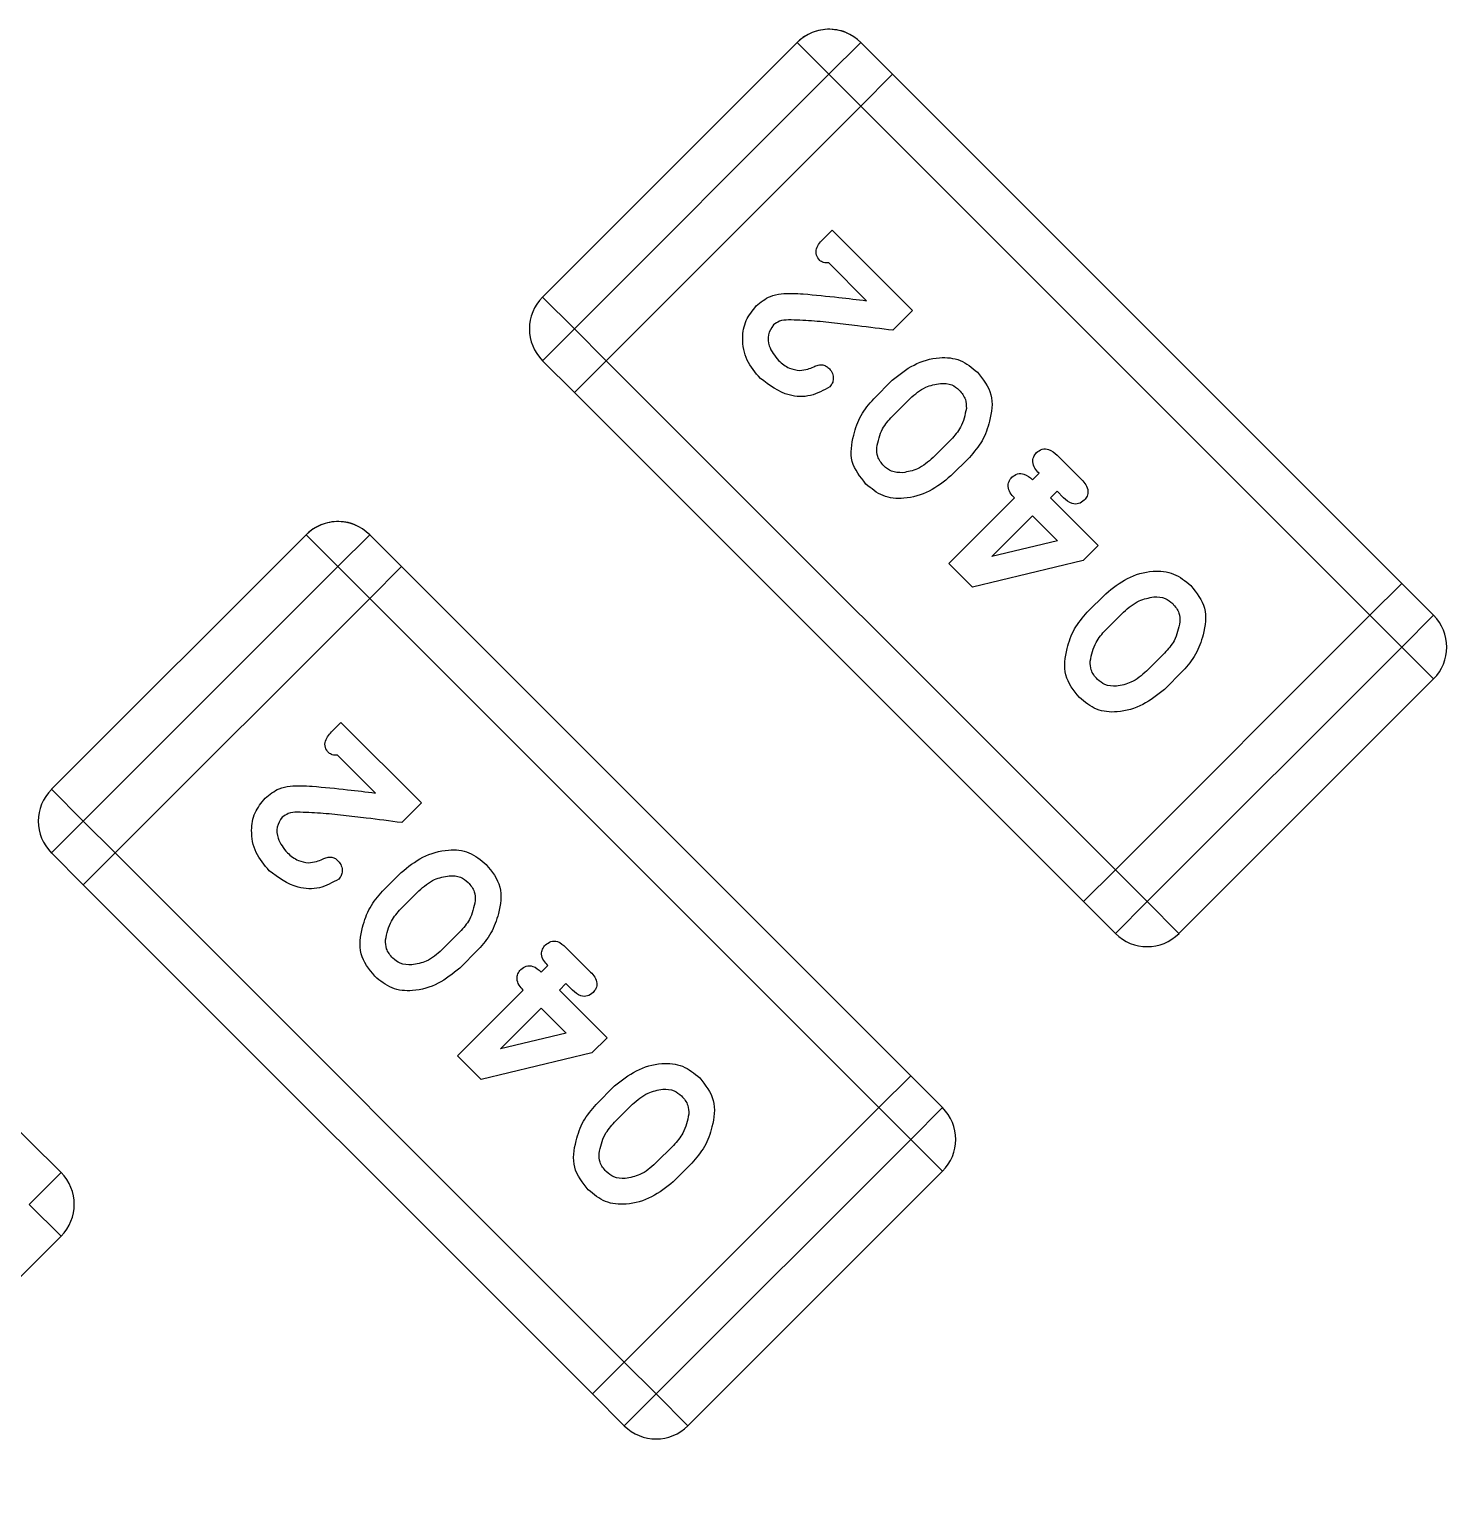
# Model space of a CAD drawing. Header units: millimetres. Extents: x 10 to 419, y 5 to 292.
# Drawn here: x 311.272 to 312.872, y 183.992 to 185.642 of the extents above; entities that cross this region are included whole.
import ezdxf

# ---------------------------------------------------------------- set-up
doc = ezdxf.new("R2010")
doc.units = ezdxf.units.MM

msp = doc.modelspace()

# ---------------------------------------------------------------- linework, layer by layer
at = {"color": 7, "linetype": 'Continuous', "lineweight": 25}
for p, q in [((312.1392, 185.6268), (311.8518, 185.3394)), ((312.1392, 185.6268), (312.1751, 185.5909)), ((312.211, 185.6268), (312.1751, 185.5909)), ((312.2469, 185.5909), (312.211, 185.6268)), ((311.8877, 185.3035), (312.1751, 185.5909)), ((312.1751, 185.5909), (312.211, 185.555)), ((312.211, 185.555), (312.2469, 185.5909)), ((312.8217, 185.0162), (312.2469, 185.5909)), ((311.9237, 185.2676), (312.211, 185.555)), ((312.211, 185.555), (312.7858, 184.9802)), ((312.1693, 185.4057), (312.1786, 185.415)), ((312.1786, 185.415), (312.2694, 185.3242)), ((312.2175, 185.3353), (312.1749, 185.3779)), ((311.8518, 185.3394), (311.8877, 185.3035)), ((312.2694, 185.3242), (312.2472, 185.3019)), ((311.8877, 185.3035), (311.8518, 185.2676)), ((311.9237, 185.2676), (311.8877, 185.3035)), ((311.8518, 185.2676), (311.8877, 185.2317)), ((311.8877, 185.2317), (311.8518, 185.2676)), ((311.8877, 185.2317), (311.9237, 185.2676)), ((311.9237, 185.2676), (312.4984, 184.6929)), ((312.2256, 185.2247), (312.2465, 185.2456)), ((311.8877, 185.2317), (312.4625, 184.657)), ((312.4625, 184.657), (311.8877, 185.2317)), ((312.2463, 185.2046), (312.2666, 185.2249)), ((312.3129, 185.1786), (312.2927, 185.1583)), ((312.3336, 185.1585), (312.3127, 185.1376)), ((312.4326, 185.161), (312.4604, 185.1332)), ((312.4048, 185.1332), (312.4122, 185.1406)), ((312.4326, 185.1202), (312.4252, 185.1128)), ((312.44, 185.1128), (312.4326, 185.1202)), ((312.3102, 185.0386), (312.3844, 185.1128)), ((312.4252, 185.1128), (312.4789, 185.059)), ((312.3588, 185.0464), (312.4048, 185.0924)), ((312.4048, 185.0924), (312.4329, 185.0643)), ((311.5848, 185.0711), (311.2974, 184.7838)), ((311.5848, 185.0711), (311.6207, 185.0352)), ((311.6566, 185.0711), (311.6207, 185.0352)), ((311.6925, 185.0352), (311.6566, 185.0711)), ((312.4329, 185.0643), (312.3588, 185.0464)), ((312.4789, 185.059), (312.4619, 185.042)), ((312.337, 185.0119), (312.3102, 185.0386)), ((312.4619, 185.042), (312.337, 185.0119)), ((311.3333, 184.7478), (311.6207, 185.0352)), ((311.6207, 185.0352), (311.6566, 184.9993)), ((311.6566, 184.9993), (311.6925, 185.0352)), ((312.2673, 184.4605), (311.6925, 185.0352)), ((312.4666, 184.9837), (312.4875, 185.0046)), ((312.7858, 184.9802), (312.8217, 185.0162)), ((312.8576, 184.9802), (312.8217, 185.0162)), ((311.3692, 184.7119), (311.6566, 184.9993)), ((311.6566, 184.9993), (312.2313, 184.4245)), ((312.4873, 184.9636), (312.5076, 184.9839)), ((312.4984, 184.6929), (312.7858, 184.9802)), ((312.7858, 184.9802), (312.8217, 184.9443)), ((312.8217, 184.9443), (312.8576, 184.9802)), ((310.6975, 184.9619), (311.2723, 184.3871)), ((312.8217, 184.9443), (312.5343, 184.657)), ((312.8217, 184.9443), (312.8576, 184.9084)), ((312.554, 184.9375), (312.5337, 184.9173)), ((312.5747, 184.9175), (312.5537, 184.8965)), ((312.5702, 184.621), (312.8576, 184.9084)), ((311.6149, 184.85), (311.6242, 184.8593)), ((311.6242, 184.8593), (311.715, 184.7685)), ((311.6631, 184.7796), (311.6204, 184.8222)), ((311.2974, 184.7838), (311.3333, 184.7478)), ((311.715, 184.7685), (311.6928, 184.7462)), ((311.3333, 184.7478), (311.2974, 184.7119)), ((311.3692, 184.7119), (311.3333, 184.7478)), ((311.2974, 184.7119), (311.3333, 184.676)), ((311.3333, 184.676), (311.2974, 184.7119)), ((311.3333, 184.676), (311.3692, 184.7119)), ((311.3692, 184.7119), (311.944, 184.1372)), ((312.4625, 184.657), (312.4984, 184.6929)), ((312.5343, 184.657), (312.4984, 184.6929)), ((311.3333, 184.676), (311.908, 184.1013)), ((311.908, 184.1013), (311.3333, 184.676)), ((311.6712, 184.669), (311.6921, 184.6899)), ((311.6919, 184.6489), (311.7122, 184.6692)), ((312.4625, 184.657), (312.4984, 184.621)), ((312.4984, 184.621), (312.4625, 184.657)), ((312.4984, 184.621), (312.5343, 184.657)), ((312.5343, 184.657), (312.5702, 184.621)), ((311.7585, 184.6229), (311.7382, 184.6026)), ((311.7792, 184.6028), (311.7583, 184.5819)), ((311.8782, 184.6053), (311.906, 184.5775)), ((311.8503, 184.5775), (311.8578, 184.5849)), ((311.8782, 184.5645), (311.8707, 184.5571)), ((311.8856, 184.5571), (311.8782, 184.5645)), ((311.7558, 184.4829), (311.8299, 184.5571)), ((311.8707, 184.5571), (311.9245, 184.5033)), ((311.8043, 184.4907), (311.8503, 184.5367)), ((311.8503, 184.5367), (311.8784, 184.5086)), ((311.8784, 184.5086), (311.8043, 184.4907)), ((311.9245, 184.5033), (311.9075, 184.4863)), ((311.7826, 184.4562), (311.7558, 184.4829)), ((311.9075, 184.4863), (311.7826, 184.4562)), ((312.2313, 184.4245), (312.2673, 184.4605)), ((312.3032, 184.4245), (312.2673, 184.4605)), ((311.9122, 184.428), (311.9331, 184.4489)), ((311.9329, 184.4079), (311.9532, 184.4282)), ((311.944, 184.1372), (312.2313, 184.4245)), ((312.2313, 184.4245), (312.2673, 184.3886)), ((312.2673, 184.3886), (312.3032, 184.4245)), ((311.3082, 184.3512), (311.2723, 184.3871)), ((311.2723, 184.3871), (311.3082, 184.3512)), ((311.9995, 184.3818), (311.9793, 184.3616)), ((312.2673, 184.3886), (311.9799, 184.1013)), ((312.2673, 184.3886), (312.3032, 184.3527)), ((312.0202, 184.3618), (311.9993, 184.3409)), ((311.2723, 184.3153), (311.3082, 184.3512)), ((312.0158, 184.0653), (312.3032, 184.3527)), ((311.3082, 184.2794), (311.2723, 184.3153)), ((311.0208, 183.992), (311.3082, 184.2794)), ((311.908, 184.1013), (311.944, 184.1372)), ((311.9799, 184.1013), (311.944, 184.1372)), ((311.908, 184.1013), (311.944, 184.0653)), ((311.944, 184.0653), (311.908, 184.1013)), ((311.944, 184.0653), (311.9799, 184.1013)), ((311.9799, 184.1013), (312.0158, 184.0653))]:
    msp.add_line(p, q, dxfattribs=at)
for centre, start, end in [((312.1751, 185.5909), 45, 135), ((311.8877, 185.3035), 135, 225), ((311.8877, 185.3035), 135, 225), ((311.6207, 185.0352), 45, 135), ((312.8217, 184.9443), 315, 45), ((311.3333, 184.7478), 135, 225), ((311.3333, 184.7478), 135, 225), ((312.5343, 184.657), 225, 315), ((312.5343, 184.657), 225, 315), ((312.2673, 184.3886), 315, 45), ((311.2723, 184.3153), 315, 45), ((311.2723, 184.3153), 315, 45), ((311.9799, 184.1013), 225, 315), ((311.9799, 184.1013), 225, 315)]:
    msp.add_arc(centre, 0.0508, start, end, dxfattribs=at)
for points, knots in [([(312.1952, 185.6374), (312.1949, 185.6376), (312.1915, 185.6395), (312.1841, 185.6411), (312.1736, 185.6421), (312.1633, 185.6406), (312.1539, 185.6373), (312.1456, 185.6326), (312.1413, 185.6287), (312.1392, 185.6268)], [0, 0, 0, 0, 0.017775, 0.191787, 0.36605, 0.537057, 0.701169, 0.855769, 1, 1, 1, 1]), ([(312.1647, 185.3807), (312.1632, 185.3826), (312.1609, 185.3855), (312.1603, 185.3904), (312.1616, 185.3976), (312.1659, 185.4021), (312.1693, 185.4057)], [0, 0, 0, 0, 0.2491976, 0.3747889, 0.5005875, 1, 1, 1, 1]), ([(312.1647, 185.3807), (312.1632, 185.3826), (312.1609, 185.3855), (312.1603, 185.3904), (312.1616, 185.3976), (312.1659, 185.4021), (312.1693, 185.4057)], [0, 0, 0, 0, 0.249198, 0.374789, 0.500587, 1, 1, 1, 1]), ([(312.1749, 185.3779), (312.1728, 185.3779), (312.1691, 185.3778), (312.166, 185.3798), (312.1647, 185.3807)], [0, 0, 0, 0, 0.56148, 1, 1, 1, 1]), ([(312.1749, 185.3779), (312.1728, 185.3779), (312.1691, 185.3778), (312.166, 185.3798), (312.1647, 185.3807)], [0, 0, 0, 0, 0.56148, 1, 1, 1, 1]), ([(312.093, 185.3294), (312.098, 185.3336), (312.1063, 185.3404), (312.1211, 185.3434), (312.1336, 185.3437), (312.1419, 185.3432), (312.1461, 185.343)], [0, 0, 0, 0, 0.338889, 0.558801, 0.779364, 1, 1, 1, 1]), ([(312.1461, 185.343), (312.1594, 185.3417), (312.1833, 185.3395), (312.2071, 185.3366), (312.2175, 185.3353)], [0, 0, 0, 0, 0.559982, 1, 1, 1, 1]), ([(312.0976, 185.2476), (312.092, 185.2541), (312.0808, 185.2673), (312.0764, 185.2914), (312.0801, 185.3136), (312.0887, 185.3241), (312.093, 185.3294)], [0, 0, 0, 0, 0.280289, 0.559837, 0.779945, 1, 1, 1, 1]), ([(312.1123, 185.3079), (312.11, 185.3043), (312.1053, 185.2972), (312.1071, 185.2814), (312.1139, 185.273), (312.1181, 185.2678)], [0, 0, 0, 0, 0.278618, 0.559765, 1, 1, 1, 1]), ([(312.1293, 185.3137), (312.1258, 185.3135), (312.1196, 185.3131), (312.1145, 185.3095), (312.1123, 185.3079)], [0, 0, 0, 0, 0.560979, 1, 1, 1, 1]), ([(312.2472, 185.3019), (312.2339, 185.3036), (312.2119, 185.3065), (312.1813, 185.31), (312.1554, 185.3128), (312.138, 185.3134), (312.1293, 185.3137)], [0, 0, 0, 0, 0.340031, 0.560051, 0.780068, 1, 1, 1, 1]), ([(312.2472, 185.3019), (312.2339, 185.3036), (312.2119, 185.3065), (312.1813, 185.31), (312.1554, 185.3128), (312.138, 185.3134), (312.1293, 185.3137)], [0, 0, 0, 0, 0.3400314, 0.5600511, 0.7800684, 1, 1, 1, 1]), ([(312.2465, 185.2456), (312.2544, 185.2519), (312.2701, 185.2644), (312.2974, 185.2725), (312.3241, 185.27), (312.3364, 185.2598), (312.3426, 185.2547)], [0, 0, 0, 0, 0.2802329, 0.5608177, 0.7801821, 1, 1, 1, 1]), ([(312.1181, 185.2678), (312.122, 185.2645), (312.129, 185.2585), (312.138, 185.2572), (312.142, 185.2566)], [0, 0, 0, 0, 0.559769, 1, 1, 1, 1]), ([(312.142, 185.2566), (312.1451, 185.2569), (312.1506, 185.2574), (312.1557, 185.2598), (312.1579, 185.2608)], [0, 0, 0, 0, 0.559298, 1, 1, 1, 1]), ([(312.1579, 185.2608), (312.1595, 185.2615), (312.1628, 185.263), (312.168, 185.2632), (312.1724, 185.2614), (312.1745, 185.2595), (312.1756, 185.2585)], [0, 0, 0, 0, 0.280502, 0.559573, 0.77954, 1, 1, 1, 1]), ([(312.1756, 185.2585), (312.1769, 185.2569), (312.1795, 185.2535), (312.1802, 185.2475), (312.1792, 185.2421), (312.1771, 185.2395), (312.1761, 185.2382)], [0, 0, 0, 0, 0.279504, 0.559316, 0.779773, 1, 1, 1, 1]), ([(312.3426, 185.2547), (312.349, 185.2466), (312.3619, 185.2304), (312.3576, 185.201), (312.3492, 185.1766), (312.3388, 185.1645), (312.3336, 185.1585)], [0, 0, 0, 0, 0.278665, 0.558122, 0.779114, 1, 1, 1, 1]), ([(312.1761, 185.2382), (312.169, 185.2342), (312.1549, 185.2262), (312.1247, 185.2273), (312.1078, 185.2399), (312.0976, 185.2476)], [0, 0, 0, 0, 0.279813, 0.560624, 1, 1, 1, 1]), ([(312.2666, 185.2249), (312.2722, 185.2298), (312.2822, 185.2385), (312.2951, 185.2409), (312.3008, 185.242)], [0, 0, 0, 0, 0.559888, 1, 1, 1, 1]), ([(312.2666, 185.2249), (312.2722, 185.2298), (312.2822, 185.2385), (312.2951, 185.2409), (312.3008, 185.242)], [0, 0, 0, 0, 0.559888, 1, 1, 1, 1]), ([(312.3008, 185.242), (312.3053, 185.2419), (312.3133, 185.2418), (312.3194, 185.2366), (312.3221, 185.2344)], [0, 0, 0, 0, 0.55887, 1, 1, 1, 1]), ([(312.3008, 185.242), (312.3053, 185.2419), (312.3133, 185.2418), (312.3194, 185.2366), (312.3221, 185.2344)], [0, 0, 0, 0, 0.55887, 1, 1, 1, 1]), ([(312.2168, 185.1284), (312.2103, 185.1365), (312.1974, 185.1527), (312.2018, 185.1821), (312.2101, 185.2065), (312.2204, 185.2186), (312.2256, 185.2247)], [0, 0, 0, 0, 0.278653, 0.558132, 0.779122, 1, 1, 1, 1]), ([(312.2168, 185.1284), (312.2103, 185.1365), (312.1974, 185.1527), (312.2018, 185.1821), (312.2101, 185.2065), (312.2204, 185.2186), (312.2256, 185.2247)], [0, 0, 0, 0, 0.2786531, 0.5581323, 0.7791225, 1, 1, 1, 1]), ([(312.3221, 185.2344), (312.325, 185.231), (312.33, 185.225), (312.3301, 185.2173), (312.3302, 185.2138)], [0, 0, 0, 0, 0.559767, 1, 1, 1, 1]), ([(312.3221, 185.2344), (312.325, 185.231), (312.33, 185.225), (312.3301, 185.2173), (312.3302, 185.2138)], [0, 0, 0, 0, 0.5597673, 1, 1, 1, 1]), ([(312.229, 185.1694), (312.2306, 185.1768), (312.2334, 185.1901), (312.2424, 185.2002), (312.2463, 185.2046)], [0, 0, 0, 0, 0.559235, 1, 1, 1, 1]), ([(312.3302, 185.2138), (312.3286, 185.2064), (312.3258, 185.1931), (312.3169, 185.183), (312.3129, 185.1786)], [0, 0, 0, 0, 0.559159, 1, 1, 1, 1]), ([(312.3302, 185.2138), (312.3286, 185.2064), (312.3258, 185.1931), (312.3169, 185.183), (312.3129, 185.1786)], [0, 0, 0, 0, 0.559159, 1, 1, 1, 1]), ([(312.237, 185.1489), (312.2342, 185.1522), (312.2291, 185.1582), (312.229, 185.166), (312.229, 185.1694)], [0, 0, 0, 0, 0.559719, 1, 1, 1, 1]), ([(312.2927, 185.1583), (312.2871, 185.1534), (312.2771, 185.1447), (312.2641, 185.1422), (312.2584, 185.1412)], [0, 0, 0, 0, 0.559873, 1, 1, 1, 1]), ([(312.4122, 185.1406), (312.4105, 185.1424), (312.4071, 185.146), (312.4046, 185.1527), (312.4057, 185.1593), (312.4082, 185.1623), (312.4094, 185.1638)], [0, 0, 0, 0, 0.2809754, 0.5600884, 0.7798617, 1, 1, 1, 1]), ([(312.4094, 185.1638), (312.4114, 185.1653), (312.4153, 185.1684), (312.4249, 185.168), (312.4296, 185.1637), (312.4326, 185.161)], [0, 0, 0, 0, 0.2800636, 0.5593346, 1, 1, 1, 1]), ([(312.3127, 185.1376), (312.3049, 185.1313), (312.2892, 185.1188), (312.2619, 185.1108), (312.2352, 185.1131), (312.2229, 185.1233), (312.2168, 185.1284)], [0, 0, 0, 0, 0.280233, 0.56078, 0.780163, 1, 1, 1, 1]), ([(312.3127, 185.1376), (312.3049, 185.1313), (312.2892, 185.1188), (312.2619, 185.1108), (312.2352, 185.1131), (312.2229, 185.1233), (312.2168, 185.1284)], [0, 0, 0, 0, 0.280233, 0.56078, 0.780163, 1, 1, 1, 1]), ([(312.2584, 185.1412), (312.2539, 185.1413), (312.2458, 185.1414), (312.2397, 185.1466), (312.237, 185.1489)], [0, 0, 0, 0, 0.558894, 1, 1, 1, 1]), ([(312.3816, 185.136), (312.3836, 185.1375), (312.3875, 185.1406), (312.397, 185.1402), (312.4018, 185.1359), (312.4048, 185.1332)], [0, 0, 0, 0, 0.280064, 0.559335, 1, 1, 1, 1]), ([(312.3844, 185.1128), (312.3827, 185.1146), (312.3793, 185.1182), (312.3768, 185.1249), (312.3779, 185.1314), (312.3803, 185.1345), (312.3816, 185.136)], [0, 0, 0, 0, 0.280975, 0.560088, 0.779862, 1, 1, 1, 1]), ([(312.4604, 185.1332), (312.4621, 185.1314), (312.4654, 185.1277), (312.468, 185.1211), (312.4669, 185.1146), (312.4644, 185.1115), (312.4632, 185.11)], [0, 0, 0, 0, 0.280947, 0.560058, 0.77987, 1, 1, 1, 1]), ([(312.4632, 185.11), (312.4612, 185.1085), (312.4572, 185.1054), (312.4477, 185.1058), (312.4429, 185.1101), (312.44, 185.1128)], [0, 0, 0, 0, 0.2800412, 0.5593367, 1, 1, 1, 1]), ([(311.6408, 185.0817), (311.6405, 185.0819), (311.637, 185.0838), (311.6296, 185.0855), (311.6192, 185.0864), (311.6089, 185.0849), (311.5995, 185.0816), (311.5912, 185.0769), (311.5868, 185.073), (311.5848, 185.0711)], [0, 0, 0, 0, 0.017775, 0.191787, 0.36605, 0.537057, 0.701169, 0.855769, 1, 1, 1, 1]), ([(312.4875, 185.0046), (312.4954, 185.0109), (312.5111, 185.0234), (312.5384, 185.0314), (312.5651, 185.029), (312.5774, 185.0188), (312.5836, 185.0137)], [0, 0, 0, 0, 0.280233, 0.560818, 0.780182, 1, 1, 1, 1]), ([(312.5836, 185.0137), (312.59, 185.0056), (312.603, 184.9894), (312.5986, 184.9599), (312.5902, 184.9356), (312.5798, 184.9235), (312.5747, 184.9175)], [0, 0, 0, 0, 0.278665, 0.558122, 0.779114, 1, 1, 1, 1]), ([(312.5076, 184.9839), (312.5132, 184.9888), (312.5232, 184.9974), (312.5361, 184.9999), (312.5418, 185.001)], [0, 0, 0, 0, 0.559888, 1, 1, 1, 1]), ([(312.5076, 184.9839), (312.5132, 184.9888), (312.5232, 184.9974), (312.5361, 184.9999), (312.5418, 185.001)], [0, 0, 0, 0, 0.559888, 1, 1, 1, 1]), ([(312.5418, 185.001), (312.5463, 185.0009), (312.5543, 185.0008), (312.5604, 184.9956), (312.5631, 184.9934)], [0, 0, 0, 0, 0.55887, 1, 1, 1, 1]), ([(312.5418, 185.001), (312.5463, 185.0009), (312.5543, 185.0008), (312.5604, 184.9956), (312.5631, 184.9934)], [0, 0, 0, 0, 0.5588701, 1, 1, 1, 1]), ([(312.5631, 184.9934), (312.566, 184.99), (312.571, 184.984), (312.5712, 184.9762), (312.5712, 184.9728)], [0, 0, 0, 0, 0.559767, 1, 1, 1, 1]), ([(312.5631, 184.9934), (312.566, 184.99), (312.571, 184.984), (312.5712, 184.9762), (312.5712, 184.9728)], [0, 0, 0, 0, 0.559767, 1, 1, 1, 1]), ([(312.4578, 184.8873), (312.4514, 184.8954), (312.4384, 184.9117), (312.4428, 184.9411), (312.4511, 184.9655), (312.4614, 184.9776), (312.4666, 184.9837)], [0, 0, 0, 0, 0.2786531, 0.5581323, 0.7791225, 1, 1, 1, 1]), ([(312.4578, 184.8873), (312.4514, 184.8954), (312.4384, 184.9117), (312.4428, 184.9411), (312.4511, 184.9655), (312.4614, 184.9776), (312.4666, 184.9837)], [0, 0, 0, 0, 0.278653, 0.558132, 0.779122, 1, 1, 1, 1]), ([(312.5712, 184.9728), (312.5696, 184.9654), (312.5668, 184.9521), (312.5579, 184.942), (312.554, 184.9375)], [0, 0, 0, 0, 0.559159, 1, 1, 1, 1]), ([(312.5712, 184.9728), (312.5696, 184.9654), (312.5668, 184.9521), (312.5579, 184.942), (312.554, 184.9375)], [0, 0, 0, 0, 0.559159, 1, 1, 1, 1]), ([(312.47, 184.9284), (312.4716, 184.9358), (312.4745, 184.9491), (312.4834, 184.9592), (312.4873, 184.9636)], [0, 0, 0, 0, 0.559235, 1, 1, 1, 1]), ([(312.4781, 184.9079), (312.4752, 184.9112), (312.4702, 184.9172), (312.47, 184.925), (312.47, 184.9284)], [0, 0, 0, 0, 0.559719, 1, 1, 1, 1]), ([(312.4995, 184.9001), (312.4949, 184.9002), (312.4869, 184.9004), (312.4808, 184.9056), (312.4781, 184.9079)], [0, 0, 0, 0, 0.558894, 1, 1, 1, 1]), ([(312.5337, 184.9173), (312.5281, 184.9124), (312.5181, 184.9037), (312.5052, 184.9012), (312.4995, 184.9001)], [0, 0, 0, 0, 0.559873, 1, 1, 1, 1]), ([(312.5537, 184.8965), (312.5459, 184.8903), (312.5302, 184.8778), (312.5029, 184.8697), (312.4762, 184.8721), (312.464, 184.8822), (312.4578, 184.8873)], [0, 0, 0, 0, 0.2802329, 0.5607804, 0.7801634, 1, 1, 1, 1]), ([(312.5537, 184.8965), (312.5459, 184.8903), (312.5302, 184.8778), (312.5029, 184.8697), (312.4762, 184.8721), (312.464, 184.8822), (312.4578, 184.8873)], [0, 0, 0, 0, 0.280233, 0.56078, 0.780163, 1, 1, 1, 1]), ([(311.6103, 184.825), (311.6087, 184.8269), (311.6065, 184.8298), (311.6059, 184.8347), (311.6072, 184.8419), (311.6115, 184.8464), (311.6149, 184.85)], [0, 0, 0, 0, 0.249198, 0.374789, 0.500587, 1, 1, 1, 1]), ([(311.6103, 184.825), (311.6087, 184.8269), (311.6065, 184.8298), (311.6059, 184.8347), (311.6072, 184.8419), (311.6115, 184.8464), (311.6149, 184.85)], [0, 0, 0, 0, 0.249198, 0.374789, 0.500587, 1, 1, 1, 1]), ([(311.6204, 184.8222), (311.6184, 184.8222), (311.6147, 184.8221), (311.6116, 184.8241), (311.6103, 184.825)], [0, 0, 0, 0, 0.56148, 1, 1, 1, 1]), ([(311.6204, 184.8222), (311.6184, 184.8222), (311.6147, 184.8221), (311.6116, 184.8241), (311.6103, 184.825)], [0, 0, 0, 0, 0.56148, 1, 1, 1, 1]), ([(311.5432, 184.6919), (311.5376, 184.6984), (311.5264, 184.7116), (311.522, 184.7357), (311.5257, 184.7579), (311.5343, 184.7685), (311.5386, 184.7737)], [0, 0, 0, 0, 0.280289, 0.559837, 0.779945, 1, 1, 1, 1]), ([(311.5386, 184.7737), (311.5436, 184.7779), (311.5519, 184.7847), (311.5667, 184.7877), (311.5791, 184.788), (311.5875, 184.7875), (311.5917, 184.7873)], [0, 0, 0, 0, 0.338889, 0.558801, 0.779364, 1, 1, 1, 1]), ([(311.5917, 184.7873), (311.605, 184.7861), (311.6289, 184.7838), (311.6526, 184.7809), (311.6631, 184.7796)], [0, 0, 0, 0, 0.559982, 1, 1, 1, 1]), ([(311.5749, 184.758), (311.5714, 184.7578), (311.5651, 184.7574), (311.5601, 184.7538), (311.5578, 184.7522)], [0, 0, 0, 0, 0.560979, 1, 1, 1, 1]), ([(311.6928, 184.7462), (311.6794, 184.7479), (311.6575, 184.7508), (311.6269, 184.7543), (311.601, 184.7571), (311.5836, 184.7577), (311.5749, 184.758)], [0, 0, 0, 0, 0.340031, 0.560051, 0.780068, 1, 1, 1, 1]), ([(311.6928, 184.7462), (311.6794, 184.7479), (311.6575, 184.7508), (311.6269, 184.7543), (311.601, 184.7571), (311.5836, 184.7577), (311.5749, 184.758)], [0, 0, 0, 0, 0.340031, 0.560051, 0.780068, 1, 1, 1, 1]), ([(311.5578, 184.7522), (311.5555, 184.7487), (311.5509, 184.7415), (311.5527, 184.7257), (311.5595, 184.7173), (311.5637, 184.7121)], [0, 0, 0, 0, 0.2786179, 0.5597653, 1, 1, 1, 1]), ([(311.5637, 184.7121), (311.5676, 184.7088), (311.5746, 184.7028), (311.5836, 184.7015), (311.5876, 184.7009)], [0, 0, 0, 0, 0.559769, 1, 1, 1, 1]), ([(311.6034, 184.7051), (311.6051, 184.7058), (311.6084, 184.7073), (311.6136, 184.7075), (311.618, 184.7057), (311.6201, 184.7038), (311.6212, 184.7028)], [0, 0, 0, 0, 0.280502, 0.559573, 0.77954, 1, 1, 1, 1]), ([(311.6921, 184.6899), (311.6999, 184.6962), (311.7157, 184.7087), (311.743, 184.7168), (311.7697, 184.7143), (311.782, 184.7041), (311.7881, 184.699)], [0, 0, 0, 0, 0.2802329, 0.5608177, 0.7801821, 1, 1, 1, 1]), ([(311.6216, 184.6825), (311.6146, 184.6785), (311.6005, 184.6706), (311.5703, 184.6716), (311.5534, 184.6842), (311.5432, 184.6919)], [0, 0, 0, 0, 0.279813, 0.560624, 1, 1, 1, 1]), ([(311.5876, 184.7009), (311.5907, 184.7012), (311.5962, 184.7017), (311.6012, 184.7041), (311.6034, 184.7051)], [0, 0, 0, 0, 0.559298, 1, 1, 1, 1]), ([(311.6212, 184.7028), (311.6225, 184.7012), (311.6251, 184.6978), (311.6258, 184.6918), (311.6248, 184.6864), (311.6227, 184.6838), (311.6216, 184.6825)], [0, 0, 0, 0, 0.279504, 0.559316, 0.779773, 1, 1, 1, 1]), ([(311.7881, 184.699), (311.7946, 184.6909), (311.8075, 184.6747), (311.8032, 184.6453), (311.7947, 184.6209), (311.7844, 184.6088), (311.7792, 184.6028)], [0, 0, 0, 0, 0.278665, 0.558122, 0.779114, 1, 1, 1, 1]), ([(311.7122, 184.6692), (311.7178, 184.6741), (311.7277, 184.6828), (311.7407, 184.6852), (311.7464, 184.6863)], [0, 0, 0, 0, 0.559888, 1, 1, 1, 1]), ([(311.7122, 184.6692), (311.7178, 184.6741), (311.7277, 184.6828), (311.7407, 184.6852), (311.7464, 184.6863)], [0, 0, 0, 0, 0.559888, 1, 1, 1, 1]), ([(311.7464, 184.6863), (311.7509, 184.6862), (311.7589, 184.6861), (311.765, 184.681), (311.7677, 184.6787)], [0, 0, 0, 0, 0.55887, 1, 1, 1, 1]), ([(311.7464, 184.6863), (311.7509, 184.6862), (311.7589, 184.6861), (311.765, 184.681), (311.7677, 184.6787)], [0, 0, 0, 0, 0.55887, 1, 1, 1, 1]), ([(311.7677, 184.6787), (311.7705, 184.6753), (311.7756, 184.6694), (311.7757, 184.6616), (311.7758, 184.6582)], [0, 0, 0, 0, 0.559767, 1, 1, 1, 1]), ([(311.7677, 184.6787), (311.7705, 184.6753), (311.7756, 184.6694), (311.7757, 184.6616), (311.7758, 184.6582)], [0, 0, 0, 0, 0.559767, 1, 1, 1, 1]), ([(311.6624, 184.5727), (311.6559, 184.5808), (311.643, 184.597), (311.6474, 184.6265), (311.6557, 184.6508), (311.666, 184.663), (311.6712, 184.669)], [0, 0, 0, 0, 0.278653, 0.558132, 0.779122, 1, 1, 1, 1]), ([(311.6624, 184.5727), (311.6559, 184.5808), (311.643, 184.597), (311.6474, 184.6265), (311.6557, 184.6508), (311.666, 184.663), (311.6712, 184.669)], [0, 0, 0, 0, 0.278653, 0.558132, 0.779122, 1, 1, 1, 1]), ([(311.7758, 184.6582), (311.7742, 184.6507), (311.7714, 184.6375), (311.7624, 184.6273), (311.7585, 184.6229)], [0, 0, 0, 0, 0.559159, 1, 1, 1, 1]), ([(311.7758, 184.6582), (311.7742, 184.6507), (311.7714, 184.6375), (311.7624, 184.6273), (311.7585, 184.6229)], [0, 0, 0, 0, 0.559159, 1, 1, 1, 1]), ([(311.6745, 184.6137), (311.6761, 184.6211), (311.679, 184.6344), (311.6879, 184.6445), (311.6919, 184.6489)], [0, 0, 0, 0, 0.559235, 1, 1, 1, 1]), ([(311.6826, 184.5932), (311.6798, 184.5966), (311.6747, 184.6026), (311.6746, 184.6103), (311.6745, 184.6137)], [0, 0, 0, 0, 0.559719, 1, 1, 1, 1]), ([(311.8578, 184.5849), (311.8561, 184.5867), (311.8527, 184.5903), (311.8502, 184.597), (311.8512, 184.6036), (311.8537, 184.6066), (311.855, 184.6081)], [0, 0, 0, 0, 0.2809754, 0.5600884, 0.7798617, 1, 1, 1, 1]), ([(311.855, 184.6081), (311.857, 184.6096), (311.8609, 184.6127), (311.8704, 184.6124), (311.8752, 184.608), (311.8782, 184.6053)], [0, 0, 0, 0, 0.280064, 0.559335, 1, 1, 1, 1]), ([(311.704, 184.5855), (311.6995, 184.5856), (311.6914, 184.5858), (311.6853, 184.5909), (311.6826, 184.5932)], [0, 0, 0, 0, 0.558894, 1, 1, 1, 1]), ([(311.7382, 184.6026), (311.7326, 184.5977), (311.7227, 184.589), (311.7097, 184.5866), (311.704, 184.5855)], [0, 0, 0, 0, 0.559873, 1, 1, 1, 1]), ([(311.7583, 184.5819), (311.7505, 184.5756), (311.7347, 184.5631), (311.7075, 184.5551), (311.6808, 184.5574), (311.6685, 184.5676), (311.6624, 184.5727)], [0, 0, 0, 0, 0.280233, 0.56078, 0.780163, 1, 1, 1, 1]), ([(311.7583, 184.5819), (311.7505, 184.5756), (311.7347, 184.5631), (311.7075, 184.5551), (311.6808, 184.5574), (311.6685, 184.5676), (311.6624, 184.5727)], [0, 0, 0, 0, 0.2802329, 0.5607804, 0.7801634, 1, 1, 1, 1]), ([(311.8299, 184.5571), (311.8283, 184.5589), (311.8249, 184.5625), (311.8224, 184.5692), (311.8234, 184.5758), (311.8259, 184.5788), (311.8272, 184.5803)], [0, 0, 0, 0, 0.280975, 0.560088, 0.779862, 1, 1, 1, 1]), ([(311.8272, 184.5803), (311.8291, 184.5818), (311.8331, 184.5849), (311.8426, 184.5845), (311.8474, 184.5802), (311.8503, 184.5775)], [0, 0, 0, 0, 0.2800636, 0.5593346, 1, 1, 1, 1]), ([(311.906, 184.5775), (311.9076, 184.5757), (311.911, 184.5721), (311.9136, 184.5654), (311.9125, 184.5589), (311.91, 184.5558), (311.9087, 184.5543)], [0, 0, 0, 0, 0.280947, 0.560058, 0.77987, 1, 1, 1, 1]), ([(311.9087, 184.5543), (311.9068, 184.5528), (311.9028, 184.5497), (311.8933, 184.5501), (311.8885, 184.5545), (311.8856, 184.5571)], [0, 0, 0, 0, 0.280041, 0.559337, 1, 1, 1, 1]), ([(311.9331, 184.4489), (311.941, 184.4552), (311.9567, 184.4677), (311.984, 184.4757), (312.0107, 184.4733), (312.023, 184.4631), (312.0292, 184.458)], [0, 0, 0, 0, 0.280233, 0.560818, 0.780182, 1, 1, 1, 1]), ([(311.9532, 184.4282), (311.9588, 184.4331), (311.9688, 184.4417), (311.9817, 184.4442), (311.9874, 184.4453)], [0, 0, 0, 0, 0.559888, 1, 1, 1, 1]), ([(311.9532, 184.4282), (311.9588, 184.4331), (311.9688, 184.4417), (311.9817, 184.4442), (311.9874, 184.4453)], [0, 0, 0, 0, 0.559888, 1, 1, 1, 1]), ([(311.9874, 184.4453), (311.9919, 184.4452), (311.9999, 184.4451), (312.006, 184.4399), (312.0087, 184.4377)], [0, 0, 0, 0, 0.5588701, 1, 1, 1, 1]), ([(311.9874, 184.4453), (311.9919, 184.4452), (311.9999, 184.4451), (312.006, 184.4399), (312.0087, 184.4377)], [0, 0, 0, 0, 0.55887, 1, 1, 1, 1]), ([(312.0292, 184.458), (312.0356, 184.4499), (312.0485, 184.4337), (312.0442, 184.4043), (312.0358, 184.3799), (312.0254, 184.3678), (312.0202, 184.3618)], [0, 0, 0, 0, 0.2786646, 0.5581224, 0.779114, 1, 1, 1, 1]), ([(311.9034, 184.3316), (311.8969, 184.3398), (311.884, 184.356), (311.8884, 184.3854), (311.8967, 184.4098), (311.907, 184.4219), (311.9122, 184.428)], [0, 0, 0, 0, 0.278653, 0.558132, 0.779122, 1, 1, 1, 1]), ([(311.9034, 184.3316), (311.8969, 184.3398), (311.884, 184.356), (311.8884, 184.3854), (311.8967, 184.4098), (311.907, 184.4219), (311.9122, 184.428)], [0, 0, 0, 0, 0.278653, 0.558132, 0.779122, 1, 1, 1, 1]), ([(312.0087, 184.4377), (312.0116, 184.4343), (312.0166, 184.4283), (312.0167, 184.4206), (312.0168, 184.4171)], [0, 0, 0, 0, 0.559767, 1, 1, 1, 1]), ([(312.0087, 184.4377), (312.0116, 184.4343), (312.0166, 184.4283), (312.0167, 184.4206), (312.0168, 184.4171)], [0, 0, 0, 0, 0.559767, 1, 1, 1, 1]), ([(312.0168, 184.4171), (312.0152, 184.4097), (312.0124, 184.3964), (312.0035, 184.3863), (311.9995, 184.3818)], [0, 0, 0, 0, 0.559159, 1, 1, 1, 1]), ([(312.0168, 184.4171), (312.0152, 184.4097), (312.0124, 184.3964), (312.0035, 184.3863), (311.9995, 184.3818)], [0, 0, 0, 0, 0.559159, 1, 1, 1, 1]), ([(311.9156, 184.3727), (311.9172, 184.3801), (311.92, 184.3934), (311.929, 184.4035), (311.9329, 184.4079)], [0, 0, 0, 0, 0.559235, 1, 1, 1, 1]), ([(311.9236, 184.3522), (311.9208, 184.3555), (311.9157, 184.3615), (311.9156, 184.3693), (311.9156, 184.3727)], [0, 0, 0, 0, 0.5597193, 1, 1, 1, 1]), ([(311.9793, 184.3616), (311.9737, 184.3567), (311.9637, 184.348), (311.9507, 184.3455), (311.945, 184.3445)], [0, 0, 0, 0, 0.559873, 1, 1, 1, 1]), ([(311.945, 184.3445), (311.9405, 184.3446), (311.9324, 184.3447), (311.9263, 184.3499), (311.9236, 184.3522)], [0, 0, 0, 0, 0.5588939, 1, 1, 1, 1]), ([(311.9993, 184.3409), (311.9915, 184.3346), (311.9758, 184.3221), (311.9485, 184.3141), (311.9218, 184.3164), (311.9095, 184.3265), (311.9034, 184.3316)], [0, 0, 0, 0, 0.2802329, 0.5607804, 0.7801634, 1, 1, 1, 1]), ([(311.9993, 184.3409), (311.9915, 184.3346), (311.9758, 184.3221), (311.9485, 184.3141), (311.9218, 184.3164), (311.9095, 184.3265), (311.9034, 184.3316)], [0, 0, 0, 0, 0.2802329, 0.5607804, 0.7801634, 1, 1, 1, 1])]:
    msp.add_open_spline(points, degree=3, knots=knots, dxfattribs=at)

doc.saveas('drawing.dxf')
